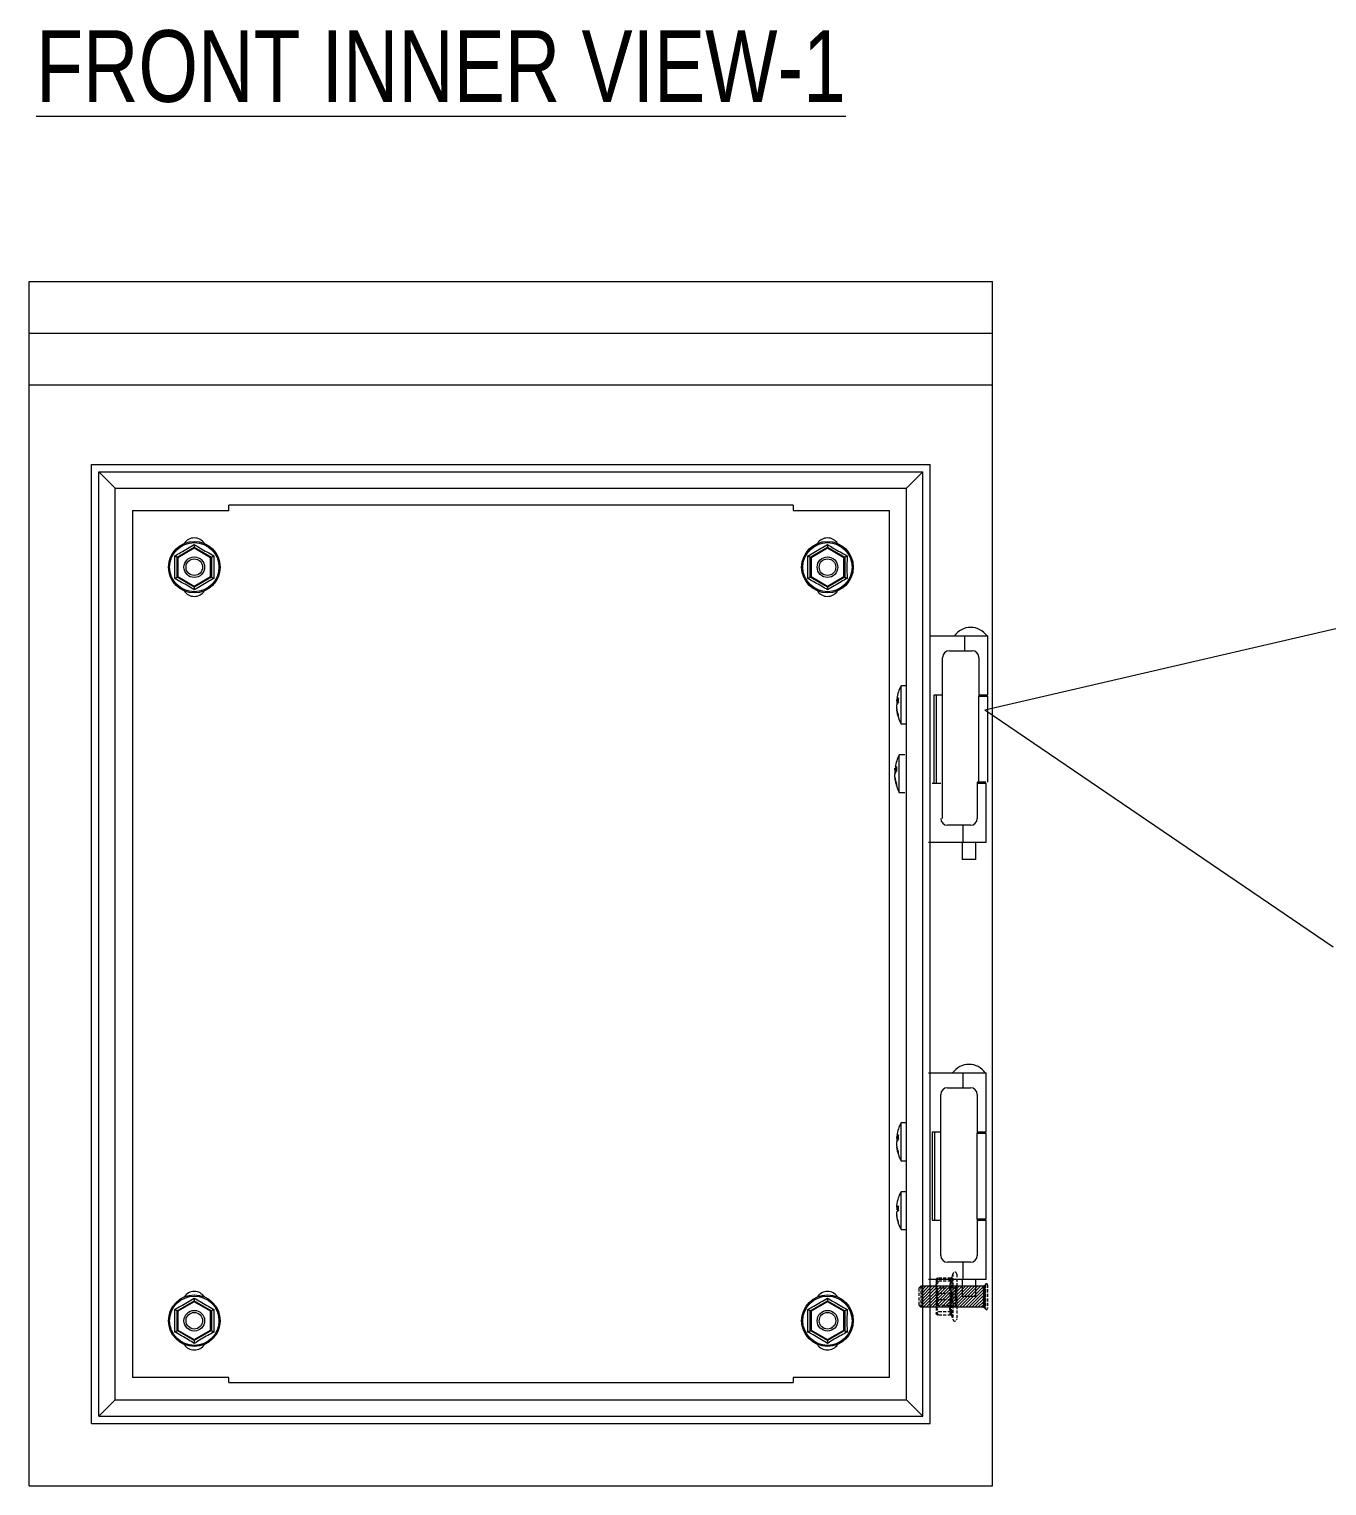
# Model space of a CAD drawing. Header units: millimetres. Extents: x 2216 to 5301, y 1125 to 3316.
# Drawn here: x 3790 to 4334, y 1529 to 2138 of the extents above; entities that cross this region are included whole.
import ezdxf

# ---------------------------------------------------------------- set-up
doc = ezdxf.new("R2010")
doc.units = ezdxf.units.MM
doc.linetypes.add('HIDDEN', pattern=[1.905, 1.27, -0.635])
for name, color, linetype in [('AMLAYER_BENDLINE_BACK', 1, 'HIDDEN'), ('BUSBAR', 3, 'Continuous'), ('FRAME070', 5, 'Continuous')]:
    doc.layers.add(name, color=color, linetype=linetype)
doc.styles.add('TAMCO', font='cordia.shx', dxfattribs={"width": 0.8, "height": 25})

msp = doc.modelspace()

# ---------------------------------------------------------------- hatches: boundary and pattern name
at = {"layer": 'AMLAYER_BENDLINE_BACK', "lineweight": 9}
h = msp.add_hatch(dxfattribs=at)
h.set_pattern_fill('ANSI31', color=1, scale=7.2, style=0)
h.set_pattern_definition([(45, (48503.8738, 10004.26865), (-0.636396103, 0.636396103), [])])
edge = h.paths.add_edge_path()
edge.add_line((4189.81, 1610.37), (4189.81, 1611.29))
edge.add_line((4189.81, 1611.29), (4189.81, 1611.68))
edge.add_line((4189.81, 1611.68), (4189.81, 1612.17))
edge.add_line((4189.81, 1612.17), (4189.81, 1612.32))
edge.add_spline(control_points=[(4189.81, 1612.32), (4163.59, 1612.32)], knot_values=[0, 0, 1, 1], degree=1, periodic=0)
edge.add_line((4163.59, 1612.32), (4163.59, 1603.68))
edge.add_spline(control_points=[(4163.59, 1603.68), (4189.81, 1603.68)], knot_values=[0, 0, 1, 1], degree=1, periodic=0)
edge.add_line((4189.81, 1603.68), (4189.81, 1603.77))
edge.add_line((4189.81, 1603.77), (4189.81, 1604.43))
edge.add_line((4189.81, 1604.43), (4189.81, 1604.87))
edge.add_line((4189.81, 1604.87), (4189.81, 1605.03))
edge.add_line((4189.81, 1605.03), (4189.81, 1605.52))
edge.add_line((4189.81, 1605.52), (4189.81, 1606.55))
edge.add_line((4189.81, 1606.55), (4189.81, 1606.77))
edge.add_line((4189.81, 1606.77), (4189.81, 1606.94))
edge.add_line((4189.81, 1606.94), (4189.81, 1606.99))
edge.add_line((4189.81, 1606.99), (4189.81, 1607.94))
edge.add_line((4189.81, 1607.94), (4189.81, 1609.06))
edge.add_line((4189.81, 1609.06), (4189.81, 1609.23))
edge.add_line((4189.81, 1609.23), (4189.81, 1610.06))
edge.add_line((4189.81, 1610.06), (4189.81, 1610.37))

# ---------------------------------------------------------------- linework, layer by layer
at = {"color": 7, "linetype": 'Continuous', "lineweight": 9}
for p, q in [((3790.49, 2032.8), (4193.69, 2032.8)), ((3790.49, 1528.8), (3790.49, 2032.8)), ((4193.69, 1528.8), (4193.69, 2032.8)), ((3790.49, 2011.17), (4193.69, 2011.17)), ((3790.49, 1989.57), (4193.69, 1989.57)), ((3816.59, 1956.3), (4167.59, 1956.3)), ((3816.59, 1554.9), (3816.59, 1956.3)), ((3819.65, 1557.96), (3819.65, 1953.24)), ((3826.49, 1946.4), (3819.65, 1953.24)), ((3819.65, 1953.24), (4164.54, 1953.24)), ((4164.54, 1953.24), (4157.69, 1946.4)), ((4164.54, 1557.96), (4164.54, 1953.24)), ((4167.59, 1554.9), (4167.59, 1956.3)), ((3826.49, 1564.8), (3826.49, 1946.4)), ((3826.49, 1946.4), (4157.69, 1946.4)), ((4157.69, 1564.8), (4157.69, 1946.4)), ((3874.01, 1937.04), (3874.01, 1939.2)), ((4110.17, 1939.2), (3874.01, 1939.2)), ((4110.17, 1939.2), (4110.17, 1937.04)), ((3833.69, 1937.04), (3833.69, 1574.16)), ((3833.69, 1937.04), (3874.01, 1937.04)), ((4110.17, 1937.04), (4150.49, 1937.04)), ((4150.49, 1574.16), (4150.49, 1937.04)), ((3852.41, 1917.44), (3859.61, 1921.59)), ((3859.61, 1921.18), (3852.77, 1917.23)), ((3859.61, 1921.18), (3859.61, 1921.59)), ((3859.61, 1921.59), (3866.81, 1917.44)), ((3866.45, 1917.23), (3859.61, 1921.18)), ((4117.37, 1917.44), (4124.57, 1921.59)), ((4124.57, 1921.18), (4117.73, 1917.23)), ((4124.57, 1921.18), (4124.57, 1921.59)), ((4124.57, 1921.59), (4131.77, 1917.44)), ((4131.41, 1917.23), (4124.57, 1921.18)), ((3852.77, 1917.23), (3852.41, 1917.44)), ((3852.41, 1909.12), (3852.41, 1917.44)), ((3852.77, 1917.23), (3852.77, 1909.33)), ((3866.81, 1917.44), (3866.45, 1917.23)), ((3866.45, 1909.33), (3866.45, 1917.23)), ((3866.81, 1917.44), (3866.81, 1909.12)), ((4117.73, 1917.23), (4117.37, 1917.44)), ((4117.37, 1909.12), (4117.37, 1917.44)), ((4117.73, 1917.23), (4117.73, 1909.33)), ((4131.77, 1917.44), (4131.41, 1917.23)), ((4131.41, 1909.33), (4131.41, 1917.23)), ((4131.77, 1917.44), (4131.77, 1909.12)), ((3852.77, 1909.33), (3852.41, 1909.12)), ((3859.61, 1904.97), (3852.41, 1909.12)), ((3852.77, 1909.33), (3859.61, 1905.38)), ((3859.61, 1905.38), (3866.45, 1909.33)), ((3866.81, 1909.12), (3859.61, 1904.97)), ((3866.81, 1909.12), (3866.45, 1909.33)), ((4117.73, 1909.33), (4117.37, 1909.12)), ((4124.57, 1904.97), (4117.37, 1909.12)), ((4117.73, 1909.33), (4124.57, 1905.38)), ((4124.57, 1905.38), (4131.41, 1909.33)), ((4131.77, 1909.12), (4124.57, 1904.97)), ((4131.77, 1909.12), (4131.41, 1909.33)), ((3859.61, 1904.97), (3859.61, 1905.38)), ((4124.57, 1904.97), (4124.57, 1905.38)), ((4167.59, 1884.48), (4182.04, 1884.48)), ((4182.04, 1884.48), (4191.71, 1884.48)), ((4182.04, 1878.29), (4182.04, 1884.48)), ((4175.58, 1878.29), (4185.08, 1878.29)), ((4172.7, 1808.16), (4172.7, 1875.41)), ((4187.96, 1875.41), (4187.96, 1859.28)), ((4155.35, 1847.76), (4155.35, 1863.6)), ((4172.7, 1859.71), (4169.05, 1859.71)), ((4169.05, 1859.71), (4169.05, 1822.85)), ((4170.04, 1859.71), (4170.04, 1822.85)), ((4191.71, 1859.71), (4187.96, 1859.71)), ((4153.53, 1857.4), (4153.53, 1857.95)), ((4153.56, 1857.4), (4153.53, 1857.17)), ((4153.53, 1857.17), (4153.53, 1855.85)), ((4153.53, 1854.2), (4153.53, 1855.51)), ((4153.53, 1853.96), (4153.53, 1853.41)), ((4187.96, 1859.28), (4191.56, 1859.28)), ((4187.96, 1823.28), (4187.96, 1859.28)), ((4191.56, 1859.28), (4191.56, 1823.28)), ((4152.81, 1828.6), (4152.81, 1829.15)), ((4154.63, 1818.96), (4154.63, 1834.8)), ((4152.84, 1828.6), (4152.81, 1828.37)), ((4152.81, 1828.37), (4152.81, 1827.05)), ((4152.81, 1825.4), (4152.81, 1826.71)), ((4152.81, 1825.16), (4152.81, 1824.61)), ((4190.84, 1823.28), (4187.24, 1823.28)), ((4187.24, 1823.28), (4187.24, 1808.16)), ((4168.33, 1822.85), (4171.98, 1822.85)), ((4187.24, 1822.85), (4190.99, 1822.85)), ((4184.36, 1805.28), (4174.86, 1805.28)), ((4181.32, 1798.08), (4181.32, 1805.28)), ((4181.32, 1798.08), (4166.87, 1798.08)), ((4190.99, 1798.08), (4181.32, 1798.08)), ((4183.79, 1790.88), (4180.91, 1790.88)), ((4186.67, 1790.88), (4183.79, 1790.88)), ((4166.87, 1701.6), (4181.32, 1701.6)), ((4181.32, 1701.6), (4190.99, 1701.6)), ((4181.32, 1695.41), (4181.32, 1701.6)), ((4174.86, 1695.41), (4184.36, 1695.41)), ((4171.98, 1625.28), (4171.98, 1692.53)), ((4187.24, 1692.53), (4187.24, 1676.4)), ((4155.35, 1664.88), (4155.35, 1680.72)), ((4171.98, 1676.83), (4168.33, 1676.83)), ((4168.33, 1676.83), (4168.33, 1639.97)), ((4169.32, 1676.83), (4169.32, 1639.97)), ((4190.99, 1676.83), (4187.24, 1676.83)), ((4153.53, 1674.52), (4153.53, 1675.07)), ((4153.56, 1674.52), (4153.53, 1674.29)), ((4153.53, 1674.29), (4153.53, 1672.97)), ((4153.53, 1671.32), (4153.53, 1672.63)), ((4153.53, 1671.08), (4153.53, 1670.53)), ((4187.24, 1676.4), (4190.84, 1676.4)), ((4187.24, 1640.4), (4187.24, 1676.4)), ((4190.84, 1676.4), (4190.84, 1640.4)), ((4153.53, 1645.37), (4153.53, 1646.18)), ((4155.35, 1636.08), (4155.35, 1651.92)), ((4153.53, 1645.4), (4153.53, 1644.64)), ((4153.53, 1642.19), (4153.53, 1643.36)), ((4153.53, 1642.19), (4153.53, 1641.82)), ((4190.84, 1640.4), (4187.24, 1640.4)), ((4187.24, 1640.4), (4187.24, 1625.28)), ((4168.33, 1639.97), (4171.98, 1639.97)), ((4187.24, 1639.97), (4190.99, 1639.97)), ((4184.36, 1622.4), (4174.86, 1622.4)), ((4181.32, 1615.2), (4181.32, 1622.4)), ((4181.32, 1615.2), (4166.87, 1615.2)), ((4190.99, 1615.2), (4181.32, 1615.2)), ((3852.41, 1602.08), (3859.61, 1606.23)), ((3859.61, 1605.82), (3852.77, 1601.87)), ((3859.61, 1605.82), (3859.61, 1606.23)), ((3859.61, 1606.23), (3866.81, 1602.08)), ((3866.45, 1601.87), (3859.61, 1605.82)), ((4117.37, 1602.08), (4124.57, 1606.23)), ((4124.57, 1605.82), (4117.73, 1601.87)), ((4124.57, 1605.82), (4124.57, 1606.23)), ((4124.57, 1606.23), (4131.77, 1602.08)), ((4131.41, 1601.87), (4124.57, 1605.82)), ((4183.79, 1608), (4180.91, 1608)), ((4186.67, 1608), (4183.79, 1608)), ((3852.41, 1593.76), (3852.41, 1602.08)), ((3852.77, 1601.87), (3852.41, 1602.08)), ((3852.77, 1601.87), (3852.77, 1593.97)), ((3866.81, 1602.08), (3866.45, 1601.87)), ((3866.45, 1593.97), (3866.45, 1601.87)), ((3866.81, 1602.08), (3866.81, 1593.76)), ((4117.73, 1601.87), (4117.37, 1602.08)), ((4117.37, 1593.76), (4117.37, 1602.08)), ((4117.73, 1601.87), (4117.73, 1593.97)), ((4131.77, 1602.08), (4131.41, 1601.87)), ((4131.41, 1593.97), (4131.41, 1601.87)), ((4131.77, 1602.08), (4131.77, 1593.76)), ((3852.77, 1593.97), (3852.41, 1593.76)), ((3859.61, 1589.61), (3852.41, 1593.76)), ((3852.77, 1593.97), (3859.61, 1590.02)), ((3859.61, 1590.02), (3866.45, 1593.97)), ((3866.81, 1593.76), (3859.61, 1589.61)), ((3866.81, 1593.76), (3866.45, 1593.97)), ((4117.73, 1593.97), (4117.37, 1593.76)), ((4124.57, 1589.61), (4117.37, 1593.76)), ((4117.73, 1593.97), (4124.57, 1590.02)), ((4124.57, 1590.02), (4131.41, 1593.97)), ((4131.77, 1593.76), (4124.57, 1589.61)), ((4131.77, 1593.76), (4131.41, 1593.97)), ((3859.61, 1589.61), (3859.61, 1590.02)), ((4124.57, 1589.61), (4124.57, 1590.02)), ((3874.01, 1574.16), (3833.69, 1574.16)), ((3874.01, 1572), (3874.01, 1574.16)), ((4110.17, 1574.16), (4110.17, 1572)), ((4150.49, 1574.16), (4110.17, 1574.16)), ((3874.01, 1572), (4110.17, 1572)), ((3819.65, 1557.96), (3826.49, 1564.8)), ((3826.49, 1564.8), (4157.69, 1564.8)), ((4157.69, 1564.8), (4164.54, 1557.96)), ((3816.59, 1554.9), (4167.59, 1554.9)), ((3819.65, 1557.96), (4164.54, 1557.96)), ((3790.49, 1528.8), (4193.69, 1528.8))]:
    msp.add_line(p, q, dxfattribs=at)
at = {"color": 1, "linetype": 'HIDDEN', "lineweight": 9}
for p, q in [((4162.74, 1611.47), (4162.74, 1604.53)), ((4163.59, 1612.32), (4163.59, 1603.68)), ((4189.81, 1612.35), (4189.81, 1612.13)), ((4190.35, 1612.32), (4189.81, 1612.32)), ((4190.35, 1612.31), (4189.81, 1612.31)), ((4190.35, 1612.25), (4189.81, 1612.25)), ((4190.35, 1612.2), (4189.81, 1612.2)), ((4189.81, 1612.13), (4189.81, 1612.17)), ((4189.81, 1612.17), (4189.81, 1611.68)), ((4190.35, 1612.14), (4189.81, 1612.14)), ((4190.35, 1612.07), (4189.81, 1612.07)), ((4190.35, 1611.91), (4189.81, 1611.91)), ((4190.35, 1611.8), (4189.81, 1611.8)), ((4190.35, 1611.68), (4189.81, 1611.68)), ((4189.81, 1611.29), (4189.81, 1611.68)), ((4190.35, 1611.55), (4189.81, 1611.55)), ((4190.35, 1611.3), (4189.81, 1611.3)), ((4189.81, 1611.29), (4189.81, 1610.37)), ((4190.35, 1611.14), (4189.81, 1611.14)), ((4190.35, 1610.97), (4189.81, 1610.97)), ((4190.35, 1610.79), (4189.81, 1610.79)), ((4190.35, 1610.46), (4189.81, 1610.46)), ((4189.81, 1610.37), (4189.81, 1610.06)), ((4190.35, 1610.26), (4189.81, 1610.26)), ((4190.35, 1610.06), (4189.81, 1610.06)), ((4189.81, 1609.23), (4189.81, 1610.06)), ((4190.35, 1609.84), (4189.81, 1609.84)), ((4190.68, 1612.41), (4190.35, 1612.41)), ((4190.68, 1612.35), (4190.35, 1612.35)), ((4190.35, 1612.35), (4190.35, 1612.13)), ((4190.68, 1612.32), (4190.35, 1612.32)), ((4190.68, 1612.26), (4190.35, 1612.26)), ((4190.68, 1612.23), (4190.35, 1612.23)), ((4190.68, 1612.23), (4190.35, 1612.23)), ((4190.68, 1612.17), (4190.35, 1612.17)), ((4190.35, 1612.17), (4190.35, 1611.29)), ((4190.35, 1612.17), (4190.35, 1612.13)), ((4190.68, 1612.13), (4190.35, 1612.13)), ((4190.68, 1612.08), (4190.35, 1612.08)), ((4190.68, 1611.95), (4190.35, 1611.95)), ((4190.68, 1611.65), (4190.35, 1611.65)), ((4190.68, 1611.57), (4190.35, 1611.57)), ((4190.68, 1611.29), (4190.35, 1611.29)), ((4190.35, 1610.97), (4190.35, 1611.29)), ((4190.68, 1611.19), (4190.35, 1611.19)), ((4190.35, 1610.37), (4190.35, 1610.97)), ((4190.68, 1610.82), (4190.35, 1610.82)), ((4190.68, 1610.48), (4190.35, 1610.48)), ((4190.68, 1610.37), (4190.35, 1610.37)), ((4190.35, 1610.37), (4190.35, 1609.06)), ((4190.68, 1610.01), (4190.35, 1610.01)), ((4190.68, 1609.57), (4190.35, 1609.57)), ((4190.68, 1612.97), (4190.68, 1603.03)), ((4191.53, 1612.97), (4191.53, 1603.03)), ((4190.35, 1609.46), (4189.81, 1609.46)), ((4189.81, 1609.23), (4189.81, 1609.06)), ((4190.35, 1609.23), (4189.81, 1609.23)), ((4189.81, 1609.06), (4189.81, 1607.94)), ((4190.35, 1609.01), (4189.81, 1609.01)), ((4190.35, 1608.77), (4189.81, 1608.77)), ((4190.35, 1608.36), (4189.81, 1608.36)), ((4190.35, 1608.12), (4189.81, 1608.12)), ((4189.81, 1606.99), (4189.81, 1607.94)), ((4189.81, 1607.94), (4189.81, 1607.89)), ((4190.35, 1607.89), (4189.81, 1607.89)), ((4190.35, 1607.64), (4189.81, 1607.64)), ((4190.35, 1607.23), (4189.81, 1607.23)), ((4190.35, 1606.99), (4189.81, 1606.99)), ((4189.81, 1606.99), (4189.81, 1606.94)), ((4189.81, 1606.94), (4189.81, 1606.77)), ((4190.35, 1606.77), (4189.81, 1606.77)), ((4189.81, 1606.77), (4189.81, 1606.55)), ((4189.81, 1606.55), (4189.81, 1605.52)), ((4190.35, 1606.54), (4189.81, 1606.54)), ((4190.35, 1606.16), (4189.81, 1606.16)), ((4190.35, 1605.94), (4189.81, 1605.94)), ((4190.35, 1605.74), (4189.81, 1605.74)), ((4190.35, 1605.54), (4189.81, 1605.54)), ((4189.81, 1605.03), (4189.81, 1605.52)), ((4190.35, 1605.21), (4189.81, 1605.21)), ((4190.35, 1605.03), (4189.81, 1605.03)), ((4189.81, 1605.03), (4189.81, 1604.87)), ((4190.35, 1604.87), (4189.81, 1604.87)), ((4189.81, 1604.87), (4189.81, 1604.43)), ((4190.35, 1604.7), (4189.81, 1604.7)), ((4190.35, 1604.45), (4189.81, 1604.45)), ((4189.81, 1604.43), (4189.81, 1603.77)), ((4190.35, 1604.32), (4189.81, 1604.32)), ((4190.35, 1604.2), (4189.81, 1604.2)), ((4190.35, 1604.09), (4189.81, 1604.09)), ((4190.35, 1603.93), (4189.81, 1603.93)), ((4190.35, 1603.86), (4189.81, 1603.86)), ((4190.35, 1603.8), (4189.81, 1603.8)), ((4189.81, 1603.77), (4189.81, 1603.59)), ((4190.35, 1603.75), (4189.81, 1603.75)), ((4190.35, 1603.7), (4189.81, 1603.7)), ((4190.35, 1603.68), (4189.81, 1603.68)), ((4190.68, 1609.45), (4190.35, 1609.45)), ((4190.35, 1608.12), (4190.35, 1609.06)), ((4190.68, 1609.06), (4190.35, 1609.06)), ((4190.35, 1609.01), (4190.35, 1609.06)), ((4190.68, 1608.93), (4190.35, 1608.93)), ((4190.68, 1608.47), (4190.35, 1608.47)), ((4190.35, 1608.06), (4190.35, 1608.12)), ((4190.35, 1608.06), (4190.35, 1607.94)), ((4190.68, 1608.06), (4190.35, 1608.06)), ((4190.68, 1607.94), (4190.35, 1607.94)), ((4190.35, 1607.94), (4190.35, 1606.55)), ((4190.68, 1607.53), (4190.35, 1607.53)), ((4190.68, 1607.07), (4190.35, 1607.07)), ((4190.68, 1606.94), (4190.35, 1606.94)), ((4190.35, 1605.94), (4190.35, 1606.55)), ((4190.68, 1606.55), (4190.35, 1606.55)), ((4190.68, 1606.43), (4190.35, 1606.43)), ((4190.68, 1605.99), (4190.35, 1605.99)), ((4190.35, 1605.74), (4190.35, 1605.94)), ((4190.35, 1605.52), (4190.35, 1605.74)), ((4190.68, 1605.63), (4190.35, 1605.63)), ((4190.35, 1605.52), (4190.35, 1604.43)), ((4190.68, 1605.52), (4190.35, 1605.52)), ((4190.68, 1605.18), (4190.35, 1605.18)), ((4190.68, 1604.81), (4190.35, 1604.81)), ((4190.68, 1604.71), (4190.35, 1604.71)), ((4190.35, 1604.32), (4190.35, 1604.43)), ((4190.68, 1604.43), (4190.35, 1604.43)), ((4190.68, 1604.35), (4190.35, 1604.35)), ((4190.35, 1604.2), (4190.35, 1604.32)), ((4190.35, 1603.77), (4190.35, 1604.2)), ((4190.68, 1604.06), (4190.35, 1604.06)), ((4190.68, 1603.83), (4190.35, 1603.83)), ((4190.35, 1603.77), (4190.35, 1603.27)), ((4190.68, 1603.77), (4190.35, 1603.77)), ((4190.68, 1603.59), (4190.35, 1603.59)), ((4190.68, 1603.41), (4190.35, 1603.41)), ((4190.68, 1603.37), (4190.35, 1603.37)), ((4190.68, 1603.27), (4190.35, 1603.27)), ((4190.68, 1603.24), (4190.4, 1603.24)), ((4190.68, 1603.17), (4190.51, 1603.17)), ((4190.68, 1603.15), (4190.55, 1603.15))]:
    msp.add_line(p, q, dxfattribs=at)
at = {"color": 7, "linetype": 'Continuous', "lineweight": 9, "flags": 128}
for points in [[(4153.53, 1855.85), (4153.58, 1855.7), (4153.59, 1855.68)], [(4152.81, 1827.05), (4152.86, 1826.9), (4152.87, 1826.88)], [(4153.53, 1672.97), (4153.58, 1672.82), (4153.59, 1672.8)]]:
    msp.add_lwpolyline(points, dxfattribs=at)
at = {"color": 7, "linetype": 'Continuous', "lineweight": 9}
for centre, radius in [((3859.61, 1913.28), 10.8), ((3859.61, 1913.28), 10.31), ((4124.57, 1913.28), 10.8), ((4124.57, 1913.28), 10.31), ((3859.61, 1913.28), 4.32), ((3859.61, 1913.28), 3.47), ((4124.57, 1913.28), 4.32), ((4124.57, 1913.28), 3.47), ((3859.61, 1597.92), 10.8), ((3859.61, 1597.92), 10.31), ((4124.57, 1597.92), 10.8), ((4124.57, 1597.92), 10.31), ((3859.61, 1597.92), 4.32), ((3859.61, 1597.92), 3.47), ((4124.57, 1597.92), 4.32), ((4124.57, 1597.92), 3.47)]:
    msp.add_circle(centre, radius, dxfattribs=at)
for centre, radius, start, end in [((3859.61, 1920.48), 5.04, 32.87835, 147.12165), ((4124.57, 1920.48), 5.04, 32.87835, 147.12165), ((3859.61, 1906.08), 5.04, 212.87835, 327.12165), ((4124.57, 1906.08), 5.04, 212.87835, 327.12165), ((4184.51, 1879.78), 8.3, 34.48292, 145.51708), ((4175.58, 1875.41), 2.88, 90, 180), ((4185.08, 1875.41), 2.88, 0, 90), ((4170.22, 1855.68), 16.85, 151.96016, 170.85574), ((4156.88, 1856.26), 3.54, 138.60607, 161.30165), ((4156.88, 1854.37), 3.54, 138.60636, 161.30136), ((4167.94, 1856.1), 14.54, 187.51083, 199.37013), ((4167.94, 1855.32), 14.54, 187.51083, 199.37004), ((4170.1, 1857.66), 15.9, 176.59344, 183.40656), ((4170.22, 1855.68), 16.85, 189.14426, 208.03984), ((4156.92, 1850.88), 2.73, 171.76528, 188.23472), ((4156.16, 1827.46), 3.54, 138.6056, 161.30212), ((4169.5, 1826.88), 16.85, 151.96016, 170.85574), ((4169.38, 1828.86), 15.9, 176.59344, 183.40656), ((4156.16, 1825.57), 3.54, 138.6056, 161.30212), ((4167.22, 1827.3), 14.54, 187.51096, 199.37001), ((4167.22, 1826.52), 14.54, 187.51089, 199.37007), ((4169.5, 1826.88), 16.85, 189.14426, 208.03984), ((4156.2, 1822.08), 2.73, 171.76502, 188.23498), ((4174.86, 1808.16), 2.88, 180, 270), ((4184.36, 1808.16), 2.88, 270, 0), ((4183.79, 1696.9), 8.3, 34.48292, 145.51708), ((4174.86, 1692.53), 2.88, 90, 180), ((4184.36, 1692.53), 2.88, 0, 90), ((4170.22, 1672.8), 16.85, 151.96016, 170.85574), ((4156.88, 1673.38), 3.54, 138.6057, 161.30191), ((4156.88, 1671.49), 3.54, 138.60584, 161.30188), ((4167.94, 1673.22), 14.54, 187.51088, 199.37006), ((4167.94, 1672.44), 14.54, 187.51088, 199.37006), ((4170.1, 1674.78), 15.9, 176.59343, 183.40657), ((4170.22, 1672.8), 16.85, 189.14426, 208.03984), ((4156.92, 1668), 2.73, 171.76514, 188.23486), ((4169.72, 1644.18), 16.32, 161.74216, 172.95439), ((4170.22, 1644), 16.85, 151.96016, 161.74385), ((4155.1, 1644.13), 2.01, 116.00352, 141.86795), ((4155.1, 1645.88), 2.01, 218.13205, 243.99648), ((4155.1, 1642.12), 2.01, 116.00352, 141.86795), ((4169.72, 1644.19), 16.32, 187.04564, 198.25781), ((4169.72, 1643.82), 16.32, 187.04566, 198.25778), ((4172.22, 1644.93), 18.02, 176.80011, 183.19989), ((4154.8, 1638.89), 0.606, 162.47347, 197.52653), ((4170.22, 1644), 16.85, 198.25615, 208.03984), ((4174.86, 1625.28), 2.88, 180, 270), ((4184.36, 1625.28), 2.88, 270, 0), ((3859.61, 1605.12), 5.04, 32.87835, 147.12165), ((4124.57, 1605.12), 5.04, 32.87835, 147.12165), ((3859.61, 1590.72), 5.04, 212.87835, 327.12165), ((4124.57, 1590.72), 5.04, 212.87835, 327.12165)]:
    msp.add_arc(centre, radius, start, end, dxfattribs=at)
at = {"color": 1, "linetype": 'HIDDEN', "lineweight": 9}
for centre, start, end in [((4191.1, 1612.97), 0, 180), ((4191.1, 1603.03), 180, 0)]:
    msp.add_arc(centre, 0.428, start, end, dxfattribs=at)
at = {"color": 7, "linetype": 'Continuous', "lineweight": 9}
for points, knots in [([(3851.4, 1918.02), (3852.23, 1918.48), (3854.01, 1919.46), (3856.79, 1921.05), (3858.66, 1922.19), (3859.61, 1922.76)], [0, 0, 0, 0, 0.302131, 0.647328, 1, 1, 1, 1]), ([(3859.61, 1922.76), (3859.61, 1922.76), (3859.61, 1922.59), (3859.61, 1922.27), (3859.61, 1921.9), (3859.61, 1921.65), (3859.61, 1921.61), (3859.61, 1921.59)], [0, 0, 0, 0, 0.004705, 0.271149, 0.530769, 0.764908, 1, 1, 1, 1]), ([(3859.61, 1922.76), (3860.42, 1922.27), (3862.16, 1921.22), (3864.93, 1919.61), (3866.85, 1918.56), (3867.83, 1918.02)], [0, 0, 0, 0, 0.302131, 0.647328, 1, 1, 1, 1]), ([(4116.36, 1918.02), (4117.19, 1918.48), (4118.97, 1919.46), (4121.75, 1921.05), (4123.62, 1922.19), (4124.57, 1922.76)], [0, 0, 0, 0, 0.302131, 0.647329, 1, 1, 1, 1]), ([(4124.57, 1922.76), (4124.57, 1922.76), (4124.57, 1922.59), (4124.57, 1922.27), (4124.57, 1921.9), (4124.57, 1921.65), (4124.57, 1921.61), (4124.57, 1921.59)], [0, 0, 0, 0, 0.004705, 0.271149, 0.530769, 0.764908, 1, 1, 1, 1]), ([(4124.57, 1922.76), (4125.38, 1922.27), (4127.12, 1921.22), (4129.89, 1919.61), (4131.81, 1918.56), (4132.79, 1918.02)], [0, 0, 0, 0, 0.302131, 0.647328, 1, 1, 1, 1]), ([(3851.4, 1918.02), (3851.4, 1918.02), (3851.55, 1917.94), (3851.83, 1917.78), (3852.15, 1917.59), (3852.37, 1917.46), (3852.4, 1917.45), (3852.41, 1917.44)], [0, 0, 0, 0, 0.004709, 0.27115, 0.530773, 0.764909, 1, 1, 1, 1]), ([(3851.4, 1908.54), (3851.42, 1909.49), (3851.46, 1911.52), (3851.47, 1914.72), (3851.42, 1916.91), (3851.4, 1918.02)], [0, 0, 0, 0, 0.302131, 0.647329, 1, 1, 1, 1]), ([(3866.81, 1917.44), (3866.83, 1917.45), (3866.86, 1917.46), (3867.08, 1917.59), (3867.4, 1917.78), (3867.68, 1917.94), (3867.82, 1918.02), (3867.83, 1918.02)], [0, 0, 0, 0, 0.235091, 0.469227, 0.72885, 0.995291, 1, 1, 1, 1]), ([(3867.83, 1918.02), (3867.81, 1917.07), (3867.76, 1915.04), (3867.75, 1911.84), (3867.8, 1909.65), (3867.83, 1908.54)], [0, 0, 0, 0, 0.302131, 0.647327, 1, 1, 1, 1]), ([(4116.36, 1918.02), (4116.36, 1918.02), (4116.51, 1917.94), (4116.79, 1917.78), (4117.11, 1917.59), (4117.33, 1917.46), (4117.36, 1917.45), (4117.37, 1917.44)], [0, 0, 0, 0, 0.004705, 0.27115, 0.530774, 0.764909, 1, 1, 1, 1]), ([(4116.36, 1908.54), (4116.38, 1909.49), (4116.42, 1911.52), (4116.43, 1914.72), (4116.38, 1916.91), (4116.36, 1918.02)], [0, 0, 0, 0, 0.302131, 0.647329, 1, 1, 1, 1]), ([(4131.77, 1917.44), (4131.79, 1917.45), (4131.82, 1917.46), (4132.04, 1917.59), (4132.36, 1917.78), (4132.64, 1917.94), (4132.78, 1918.02), (4132.79, 1918.02)], [0, 0, 0, 0, 0.235091, 0.469226, 0.72885, 0.995295, 1, 1, 1, 1]), ([(4132.79, 1918.02), (4132.77, 1917.07), (4132.72, 1915.04), (4132.71, 1911.84), (4132.76, 1909.65), (4132.79, 1908.54)], [0, 0, 0, 0, 0.302131, 0.647327, 1, 1, 1, 1]), ([(3851.4, 1908.54), (3851.4, 1908.54), (3851.55, 1908.63), (3851.83, 1908.79), (3852.15, 1908.97), (3852.37, 1909.1), (3852.4, 1909.11), (3852.41, 1909.12)], [0, 0, 0, 0, 0.004714, 0.271154, 0.530773, 0.764909, 1, 1, 1, 1]), ([(3859.61, 1903.8), (3858.8, 1904.29), (3857.06, 1905.34), (3854.29, 1906.95), (3852.37, 1908), (3851.4, 1908.54)], [0, 0, 0, 0, 0.302131, 0.647328, 1, 1, 1, 1]), ([(3867.83, 1908.54), (3866.99, 1908.08), (3865.21, 1907.1), (3862.44, 1905.51), (3860.56, 1904.37), (3859.61, 1903.8)], [0, 0, 0, 0, 0.302131, 0.647329, 1, 1, 1, 1]), ([(3866.81, 1909.12), (3866.83, 1909.11), (3866.86, 1909.1), (3867.08, 1908.97), (3867.4, 1908.79), (3867.68, 1908.63), (3867.82, 1908.54), (3867.83, 1908.54)], [0, 0, 0, 0, 0.235091, 0.469227, 0.728846, 0.995286, 1, 1, 1, 1]), ([(4116.36, 1908.54), (4116.36, 1908.54), (4116.51, 1908.63), (4116.79, 1908.79), (4117.11, 1908.97), (4117.33, 1909.1), (4117.36, 1909.11), (4117.37, 1909.12)], [0, 0, 0, 0, 0.00471, 0.271155, 0.530774, 0.764909, 1, 1, 1, 1]), ([(4124.57, 1903.8), (4123.76, 1904.29), (4122.02, 1905.34), (4119.25, 1906.95), (4117.33, 1908), (4116.36, 1908.54)], [0, 0, 0, 0, 0.302131, 0.647328, 1, 1, 1, 1]), ([(4132.79, 1908.54), (4131.95, 1908.08), (4130.17, 1907.1), (4127.4, 1905.51), (4125.52, 1904.37), (4124.57, 1903.8)], [0, 0, 0, 0, 0.30213, 0.647329, 1, 1, 1, 1]), ([(4131.77, 1909.12), (4131.79, 1909.11), (4131.82, 1909.1), (4132.04, 1908.97), (4132.36, 1908.79), (4132.64, 1908.63), (4132.78, 1908.54), (4132.79, 1908.54)], [0, 0, 0, 0, 0.235091, 0.469226, 0.728845, 0.99529, 1, 1, 1, 1]), ([(3859.61, 1904.97), (3859.61, 1904.95), (3859.61, 1904.91), (3859.61, 1904.66), (3859.61, 1904.29), (3859.61, 1903.97), (3859.61, 1903.8), (3859.61, 1903.8)], [0, 0, 0, 0, 0.235092, 0.469231, 0.728851, 0.995295, 1, 1, 1, 1]), ([(4124.57, 1904.97), (4124.57, 1904.95), (4124.57, 1904.91), (4124.57, 1904.66), (4124.57, 1904.29), (4124.57, 1903.97), (4124.57, 1903.8), (4124.57, 1903.8)], [0, 0, 0, 0, 0.235092, 0.469231, 0.728851, 0.995295, 1, 1, 1, 1]), ([(4153.53, 1857.17), (4153.76, 1857.15), (4154.05, 1857.13), (4154.33, 1857.11), (4154.37, 1857.1)], [0, 0, 0, 0, 0.840043, 1, 1, 1, 1]), ([(4152.81, 1828.37), (4153.04, 1828.35), (4153.33, 1828.33), (4153.61, 1828.31), (4153.65, 1828.3)], [0, 0, 0, 0, 0.840042, 1, 1, 1, 1]), ([(4153.53, 1674.29), (4153.76, 1674.27), (4154.05, 1674.25), (4154.33, 1674.23), (4154.37, 1674.22)], [0, 0, 0, 0, 0.840042, 1, 1, 1, 1]), ([(3851.4, 1602.66), (3852.23, 1603.12), (3854.01, 1604.1), (3856.79, 1605.69), (3858.66, 1606.83), (3859.61, 1607.4)], [0, 0, 0, 0, 0.302131, 0.647328, 1, 1, 1, 1]), ([(3859.61, 1607.4), (3859.61, 1607.4), (3859.61, 1607.23), (3859.61, 1606.91), (3859.61, 1606.54), (3859.61, 1606.29), (3859.61, 1606.25), (3859.61, 1606.23)], [0, 0, 0, 0, 0.004705, 0.271149, 0.530772, 0.764909, 1, 1, 1, 1]), ([(3859.61, 1607.4), (3860.42, 1606.91), (3862.16, 1605.86), (3864.93, 1604.25), (3866.85, 1603.2), (3867.83, 1602.66)], [0, 0, 0, 0, 0.302131, 0.647328, 1, 1, 1, 1]), ([(4116.36, 1602.66), (4117.19, 1603.12), (4118.97, 1604.1), (4121.75, 1605.69), (4123.62, 1606.83), (4124.57, 1607.4)], [0, 0, 0, 0, 0.302132, 0.647329, 1, 1, 1, 1]), ([(4124.57, 1607.4), (4124.57, 1607.4), (4124.57, 1607.23), (4124.57, 1606.91), (4124.57, 1606.54), (4124.57, 1606.29), (4124.57, 1606.25), (4124.57, 1606.23)], [0, 0, 0, 0, 0.004705, 0.271149, 0.530772, 0.764909, 1, 1, 1, 1]), ([(4124.57, 1607.4), (4125.38, 1606.91), (4127.12, 1605.86), (4129.89, 1604.25), (4131.81, 1603.2), (4132.79, 1602.66)], [0, 0, 0, 0, 0.302131, 0.647328, 1, 1, 1, 1]), ([(3851.4, 1602.66), (3851.4, 1602.66), (3851.55, 1602.58), (3851.83, 1602.42), (3852.15, 1602.23), (3852.37, 1602.1), (3852.4, 1602.09), (3852.41, 1602.08)], [0, 0, 0, 0, 0.004709, 0.27115, 0.530773, 0.764909, 1, 1, 1, 1]), ([(3851.4, 1593.18), (3851.42, 1594.13), (3851.46, 1596.16), (3851.47, 1599.36), (3851.42, 1601.55), (3851.4, 1602.66)], [0, 0, 0, 0, 0.302131, 0.647329, 1, 1, 1, 1]), ([(3866.81, 1602.08), (3866.83, 1602.09), (3866.86, 1602.1), (3867.08, 1602.23), (3867.4, 1602.42), (3867.68, 1602.58), (3867.82, 1602.66), (3867.83, 1602.66)], [0, 0, 0, 0, 0.235091, 0.469227, 0.72885, 0.995291, 1, 1, 1, 1]), ([(3867.83, 1602.66), (3867.81, 1601.71), (3867.76, 1599.68), (3867.75, 1596.48), (3867.8, 1594.29), (3867.83, 1593.18)], [0, 0, 0, 0, 0.302131, 0.647329, 1, 1, 1, 1]), ([(4116.36, 1602.66), (4116.36, 1602.66), (4116.51, 1602.58), (4116.79, 1602.42), (4117.11, 1602.23), (4117.33, 1602.1), (4117.36, 1602.09), (4117.37, 1602.08)], [0, 0, 0, 0, 0.004705, 0.27115, 0.530774, 0.764909, 1, 1, 1, 1]), ([(4116.36, 1593.18), (4116.38, 1594.13), (4116.42, 1596.16), (4116.43, 1599.36), (4116.38, 1601.55), (4116.36, 1602.66)], [0, 0, 0, 0, 0.302131, 0.647329, 1, 1, 1, 1]), ([(4131.77, 1602.08), (4131.79, 1602.09), (4131.82, 1602.1), (4132.04, 1602.23), (4132.36, 1602.42), (4132.64, 1602.58), (4132.78, 1602.66), (4132.79, 1602.66)], [0, 0, 0, 0, 0.235091, 0.469226, 0.72885, 0.995295, 1, 1, 1, 1]), ([(4132.79, 1602.66), (4132.77, 1601.71), (4132.72, 1599.68), (4132.71, 1596.48), (4132.76, 1594.29), (4132.79, 1593.18)], [0, 0, 0, 0, 0.302131, 0.647329, 1, 1, 1, 1]), ([(3851.4, 1593.18), (3851.4, 1593.18), (3851.55, 1593.27), (3851.83, 1593.43), (3852.15, 1593.61), (3852.37, 1593.74), (3852.4, 1593.75), (3852.41, 1593.76)], [0, 0, 0, 0, 0.004709, 0.27115, 0.530771, 0.764909, 1, 1, 1, 1]), ([(3859.61, 1588.44), (3858.8, 1588.93), (3857.06, 1589.98), (3854.29, 1591.59), (3852.37, 1592.65), (3851.4, 1593.18)], [0, 0, 0, 0, 0.302131, 0.647329, 1, 1, 1, 1]), ([(3867.83, 1593.18), (3866.99, 1592.72), (3865.21, 1591.74), (3862.44, 1590.15), (3860.56, 1589.01), (3859.61, 1588.44)], [0, 0, 0, 0, 0.302131, 0.647329, 1, 1, 1, 1]), ([(3866.81, 1593.76), (3866.83, 1593.75), (3866.86, 1593.74), (3867.08, 1593.61), (3867.4, 1593.43), (3867.68, 1593.27), (3867.82, 1593.18), (3867.83, 1593.18)], [0, 0, 0, 0, 0.235091, 0.469229, 0.72885, 0.995291, 1, 1, 1, 1]), ([(4116.36, 1593.18), (4116.36, 1593.18), (4116.51, 1593.27), (4116.79, 1593.43), (4117.11, 1593.61), (4117.33, 1593.74), (4117.36, 1593.75), (4117.37, 1593.76)], [0, 0, 0, 0, 0.004705, 0.27115, 0.530772, 0.764908, 1, 1, 1, 1]), ([(4124.57, 1588.44), (4123.76, 1588.93), (4122.02, 1589.98), (4119.25, 1591.59), (4117.33, 1592.65), (4116.36, 1593.18)], [0, 0, 0, 0, 0.302131, 0.647328, 1, 1, 1, 1]), ([(4132.79, 1593.18), (4131.95, 1592.72), (4130.17, 1591.74), (4127.4, 1590.15), (4125.52, 1589.01), (4124.57, 1588.44)], [0, 0, 0, 0, 0.30213, 0.647329, 1, 1, 1, 1]), ([(4131.77, 1593.76), (4131.79, 1593.75), (4131.82, 1593.74), (4132.04, 1593.61), (4132.36, 1593.43), (4132.64, 1593.27), (4132.78, 1593.18), (4132.79, 1593.18)], [0, 0, 0, 0, 0.235092, 0.469228, 0.72885, 0.995295, 1, 1, 1, 1]), ([(3859.61, 1589.61), (3859.61, 1589.59), (3859.61, 1589.55), (3859.61, 1589.3), (3859.61, 1588.93), (3859.61, 1588.61), (3859.61, 1588.44), (3859.61, 1588.44)], [0, 0, 0, 0, 0.235091, 0.469225, 0.728847, 0.99529, 1, 1, 1, 1]), ([(4124.57, 1589.61), (4124.57, 1589.59), (4124.57, 1589.55), (4124.57, 1589.3), (4124.57, 1588.93), (4124.57, 1588.61), (4124.57, 1588.44), (4124.57, 1588.44)], [0, 0, 0, 0, 0.235091, 0.469225, 0.728847, 0.99529, 1, 1, 1, 1])]:
    msp.add_open_spline(points, degree=3, knots=knots, dxfattribs=at)
for points in [[(4191.71, 1859.71), (4191.71, 1884.48)], [(4157.69, 1863.6), (4155.35, 1863.6)], [(4153.53, 1857.4), (4154.22, 1857.38)], [(4155.35, 1847.76), (4157.69, 1847.76)], [(4156.97, 1834.8), (4154.63, 1834.8)], [(4152.81, 1828.6), (4153.5, 1828.58)], [(4154.63, 1818.96), (4156.97, 1818.96)], [(4190.99, 1798.08), (4190.99, 1822.85)], [(4180.91, 1798.08), (4180.91, 1790.88)], [(4186.67, 1790.88), (4186.67, 1798.08)], [(4190.99, 1676.83), (4190.99, 1701.6)], [(4157.69, 1680.72), (4155.35, 1680.72)], [(4153.53, 1674.52), (4154.22, 1674.5)], [(4155.35, 1664.88), (4157.69, 1664.88)], [(4157.69, 1651.92), (4155.35, 1651.92)], [(4153.53, 1645.37), (4154.22, 1645.36)], [(4154.22, 1644.65), (4153.53, 1644.64)], [(4155.35, 1636.08), (4157.69, 1636.08)], [(4190.99, 1615.2), (4190.99, 1639.97)], [(4180.91, 1615.2), (4180.91, 1608)], [(4186.67, 1608), (4186.67, 1615.2)]]:
    msp.add_open_spline(points, degree=1, dxfattribs=at)
at = {"color": 1, "linetype": 'HIDDEN', "lineweight": 9}
for points, degree in [([(4163.59, 1612.32), (4162.74, 1611.47)], 1), ([(4190.35, 1612.32), (4189.81, 1612.32)], 1), ([(4190.68, 1612.35), (4190.35, 1612.35)], 1), ([(4191.54, 1612.96), (4191.53, 1612.96)], 1), ([(4162.74, 1604.53), (4163.59, 1603.68)], 1), ([(4189.81, 1603.68), (4190.35, 1603.68)], 1), ([(4190.68, 1603.4), (4190.51, 1603.5), (4190.34, 1603.42), (4190.17, 1603.37)], 3), ([(4190.2, 1603.36), (4190.36, 1603.41), (4190.52, 1603.48), (4190.68, 1603.39)], 3), ([(4190.21, 1603.36), (4190.36, 1603.35), (4190.52, 1603.25), (4190.68, 1603.16)], 3), ([(4190.55, 1603.15), (4190.68, 1603.15)], 1), ([(4191.53, 1603.04), (4191.54, 1603.04)], 1)]:
    msp.add_open_spline(points, degree=degree, dxfattribs=at)
at = {"color": 1, "lineweight": 9}
for points in [[(4189.81, 1612.32), (4163.59, 1612.32)], [(4163.59, 1603.68), (4189.81, 1603.68)]]:
    msp.add_open_spline(points, degree=1, dxfattribs=at)
at = {"color": 1, "linetype": 'HIDDEN', "lineweight": 9}
for points, knots in [([(4190.68, 1612.87), (4190.57, 1612.81), (4190.28, 1612.63), (4189.99, 1612.46), (4189.81, 1612.35)], [0, 0, 0, 0, 0.374628, 1, 1, 1, 1]), ([(4189.81, 1612.32), (4189.97, 1612.42), (4190.26, 1612.59), (4190.55, 1612.77), (4190.68, 1612.84)], [0, 0, 0, 0, 0.559493, 1, 1, 1, 1]), ([(4190.68, 1612.76), (4190.57, 1612.7), (4190.28, 1612.53), (4189.99, 1612.36), (4189.81, 1612.26)], [0, 0, 0, 0, 0.374625, 1, 1, 1, 1]), ([(4189.81, 1612.23), (4189.99, 1612.34), (4190.28, 1612.51), (4190.57, 1612.69), (4190.68, 1612.76)], [0, 0, 0, 0, 0.625374, 1, 1, 1, 1]), ([(4189.81, 1612.13), (4189.97, 1612.22), (4190.26, 1612.38), (4190.55, 1612.54), (4190.68, 1612.61)], [0, 0, 0, 0, 0.559495, 1, 1, 1, 1]), ([(4190.68, 1612.6), (4190.55, 1612.53), (4190.26, 1612.35), (4189.97, 1612.18), (4189.81, 1612.08)], [0, 0, 0, 0, 0.440506, 1, 1, 1, 1]), ([(4190.68, 1612.16), (4190.57, 1612.1), (4190.28, 1612.46), (4189.99, 1612.32), (4189.81, 1612.23)], [0, 0, 0, 0, 0.374628, 1, 1, 1, 1]), ([(4190.68, 1612.15), (4190.55, 1612.08), (4190.26, 1612.42), (4189.97, 1612.26), (4189.81, 1612.17)], [0, 0, 0, 0, 0.440505, 1, 1, 1, 1]), ([(4189.81, 1611.95), (4189.99, 1612.03), (4190.28, 1612.16), (4190.57, 1612.29), (4190.68, 1612.34)], [0, 0, 0, 0, 0.625372, 1, 1, 1, 1]), ([(4190.68, 1612.01), (4190.57, 1611.97), (4190.28, 1611.85), (4189.99, 1611.73), (4189.81, 1611.65)], [0, 0, 0, 0, 0.374627, 1, 1, 1, 1]), ([(4189.81, 1611.57), (4189.99, 1611.66), (4190.28, 1611.8), (4190.57, 1611.94), (4190.68, 1612)], [0, 0, 0, 0, 0.625375, 1, 1, 1, 1]), ([(4189.81, 1611.29), (4189.99, 1611.35), (4190.28, 1611.46), (4190.57, 1611.56), (4190.68, 1611.6)], [0, 0, 0, 0, 0.625374, 1, 1, 1, 1]), ([(4190.68, 1611.58), (4190.57, 1611.53), (4190.28, 1611.4), (4189.99, 1611.27), (4189.81, 1611.19)], [0, 0, 0, 0, 0.374628, 1, 1, 1, 1]), ([(4189.81, 1610.82), (4189.99, 1610.89), (4190.28, 1611.01), (4190.57, 1611.13), (4190.68, 1611.18)], [0, 0, 0, 0, 0.625372, 1, 1, 1, 1]), ([(4190.68, 1610.69), (4190.57, 1610.65), (4190.28, 1610.54), (4189.99, 1610.44), (4189.81, 1610.37)], [0, 0, 0, 0, 0.374626, 1, 1, 1, 1]), ([(4190.68, 1610.69), (4190.4, 1610.62), (4190.11, 1610.55), (4189.83, 1610.48), (4189.81, 1610.48)], [0, 0, 0, 0, 0.950163, 1, 1, 1, 1]), ([(4189.81, 1610.01), (4189.99, 1610.04), (4190.28, 1610.1), (4190.57, 1610.15), (4190.68, 1610.17)], [0, 0, 0, 0, 0.625372, 1, 1, 1, 1]), ([(4190.68, 1609.68), (4190.55, 1609.67), (4190.26, 1609.63), (4189.97, 1609.59), (4189.81, 1609.57)], [0, 0, 0, 0, 0.440506, 1, 1, 1, 1]), ([(4189.81, 1609.45), (4189.83, 1609.45), (4190.11, 1609.52), (4190.4, 1609.59), (4190.68, 1609.66)], [0, 0, 0, 0, 0.049836, 1, 1, 1, 1]), ([(4189.97, 1612.44), (4190.1, 1612.42), (4190.33, 1612.22), (4190.57, 1612.35), (4190.68, 1612.42)], [0.1790506, 0.1790506, 0.1790506, 0.1790506, 0.6253726, 1, 1, 1, 1]), ([(4189.81, 1609.06), (4189.99, 1609.07), (4190.28, 1609.09), (4190.57, 1609.11), (4190.68, 1609.12)], [0, 0, 0, 0, 0.625373, 1, 1, 1, 1]), ([(4190.68, 1609.1), (4190.57, 1609.08), (4190.28, 1609.02), (4189.99, 1608.97), (4189.81, 1608.93)], [0, 0, 0, 0, 0.374622, 1, 1, 1, 1]), ([(4189.81, 1608.47), (4189.97, 1608.49), (4190.26, 1608.53), (4190.55, 1608.57), (4190.68, 1608.58)], [0, 0, 0, 0, 0.559496, 1, 1, 1, 1]), ([(4190.68, 1608), (4190.57, 1608.01), (4190.28, 1608.03), (4189.99, 1608.05), (4189.81, 1608.06)], [0, 0, 0, 0, 0.374629, 1, 1, 1, 1]), ([(4190.68, 1608), (4190.57, 1607.99), (4190.28, 1607.97), (4189.99, 1607.95), (4189.81, 1607.94)], [0, 0, 0, 0, 0.374629, 1, 1, 1, 1]), ([(4189.81, 1607.53), (4189.83, 1607.53), (4190.11, 1607.49), (4190.4, 1607.45), (4190.68, 1607.42)], [0, 0, 0, 0, 0.049836, 1, 1, 1, 1]), ([(4190.68, 1606.9), (4190.57, 1606.93), (4190.28, 1606.98), (4189.99, 1607.03), (4189.81, 1607.07)], [0, 0, 0, 0, 0.374627, 1, 1, 1, 1]), ([(4189.81, 1606.94), (4189.99, 1606.93), (4190.28, 1606.91), (4190.57, 1606.89), (4190.68, 1606.88)], [0, 0, 0, 0, 0.625373, 1, 1, 1, 1]), ([(4189.81, 1606.55), (4189.97, 1606.51), (4190.26, 1606.44), (4190.55, 1606.37), (4190.68, 1606.34)], [0, 0, 0, 0, 0.559496, 1, 1, 1, 1]), ([(4190.68, 1606.32), (4190.4, 1606.35), (4190.11, 1606.39), (4189.83, 1606.43), (4189.81, 1606.43)], [0, 0, 0, 0, 0.950164, 1, 1, 1, 1]), ([(4189.81, 1605.99), (4189.99, 1605.96), (4190.28, 1605.91), (4190.57, 1605.85), (4190.68, 1605.83)], [0, 0, 0, 0, 0.625375, 1, 1, 1, 1]), ([(4190.68, 1605.31), (4190.57, 1605.35), (4190.28, 1605.46), (4189.99, 1605.56), (4189.81, 1605.63)], [0, 0, 0, 0, 0.374626, 1, 1, 1, 1]), ([(4190.68, 1605.31), (4190.55, 1605.34), (4190.26, 1605.41), (4189.97, 1605.48), (4189.81, 1605.52)], [0, 0, 0, 0, 0.440506, 1, 1, 1, 1]), ([(4189.81, 1605.18), (4189.99, 1605.11), (4190.28, 1604.99), (4190.57, 1604.87), (4190.68, 1604.82)], [0, 0, 0, 0, 0.625376, 1, 1, 1, 1]), ([(4190.68, 1604.42), (4190.57, 1604.47), (4190.28, 1604.6), (4189.99, 1604.73), (4189.81, 1604.81)], [0, 0, 0, 0, 0.374626, 1, 1, 1, 1]), ([(4189.81, 1604.71), (4189.99, 1604.65), (4190.28, 1604.55), (4190.57, 1604.44), (4190.68, 1604.4)], [0, 0, 0, 0, 0.625374, 1, 1, 1, 1]), ([(4189.81, 1604.43), (4189.99, 1604.34), (4190.28, 1604.2), (4190.57, 1604.06), (4190.68, 1604)], [0, 0, 0, 0, 0.625373, 1, 1, 1, 1]), ([(4190.68, 1603.99), (4190.57, 1604.03), (4190.28, 1604.15), (4189.99, 1604.27), (4189.81, 1604.35)], [0, 0, 0, 0, 0.37463, 1, 1, 1, 1]), ([(4189.81, 1604.06), (4189.99, 1603.97), (4190.28, 1603.84), (4190.57, 1603.71), (4190.68, 1603.66)], [0, 0, 0, 0, 0.625374, 1, 1, 1, 1]), ([(4190.68, 1603.34), (4190.4, 1603.5), (4190.11, 1603.66), (4189.83, 1603.82), (4189.81, 1603.83)], [0, 0, 0, 0, 0.950164, 1, 1, 1, 1]), ([(4190.68, 1603.34), (4190.57, 1603.39), (4190.28, 1603.54), (4189.99, 1603.68), (4189.81, 1603.77)], [0, 0, 0, 0, 0.374625, 1, 1, 1, 1]), ([(4189.81, 1603.59), (4189.99, 1603.48), (4190.28, 1603.31), (4190.57, 1603.14), (4190.68, 1603.08)], [0, 0, 0, 0, 0.625372, 1, 1, 1, 1]), ([(4190.68, 1603.13), (4190.57, 1603.19), (4190.37, 1603.31), (4190.17, 1603.43), (4190.08, 1603.43)], [0, 0, 0, 0, 0.3746281, 0.6864114, 0.6864114, 0.6864114, 0.6864114]), ([(4190.23, 1603.34), (4190.27, 1603.36), (4190.42, 1603.4), (4190.57, 1603.31), (4190.68, 1603.24)], [0.4828472, 0.4828472, 0.4828472, 0.4828472, 0.6253746, 1, 1, 1, 1]), ([(4190.68, 1603.24), (4190.57, 1603.3), (4190.42, 1603.39), (4190.28, 1603.35), (4190.25, 1603.33)], [0, 0, 0, 0, 0.3746265, 0.4980991, 0.4980991, 0.4980991, 0.4980991])]:
    msp.add_open_spline(points, degree=3, knots=knots, dxfattribs=at)
at = {"layer": 'AMLAYER_BENDLINE_BACK', "color": 1, "lineweight": 9}
for p, q in [((4176.19, 1615.78), (4170.89, 1615.78)), ((4177.08, 1617.66), (4177.08, 1598.33)), ((4178.66, 1617.41), (4178.66, 1598.59)), ((4170.02, 1615.1), (4170.02, 1610.53)), ((4170.02, 1610.53), (4170.02, 1603.43)), ((4170.53, 1611.6), (4170.53, 1604.4)), ((4176.19, 1614.42), (4170.89, 1614.42)), ((4178.12, 1609.26), (4178.12, 1611.6)), ((4178.63, 1603.68), (4178.63, 1612.32)), ((4170.02, 1603.43), (4170.02, 1600.8)), ((4176.19, 1609.36), (4170.89, 1609.36)), ((4176.19, 1606.64), (4170.89, 1606.64)), ((4178.12, 1604.4), (4178.12, 1609.26)), ((4176.19, 1601.58), (4170.89, 1601.58)), ((4176.19, 1600.22), (4170.89, 1600.22))]:
    msp.add_line(p, q, dxfattribs=at)
for centre, start, end in [((4177.85, 1617.41), 0, 160), ((4177.85, 1598.59), 200, 0)]:
    msp.add_arc(centre, 0.817, start, end, dxfattribs=at)
for points, knots in [([(4170.89, 1615.78), (4170.49, 1615.58), (4170.04, 1615.36), (4170.03, 1615.13), (4170.02, 1615.1)], [0, 0, 0, 0, 0.896037, 1, 1, 1, 1]), ([(4170.02, 1612.57), (4170.14, 1613.46), (4170.29, 1614.55), (4170.79, 1615.58), (4170.89, 1615.78)], [0, 0, 0, 0, 0.801464, 1, 1, 1, 1]), ([(4176.19, 1614.42), (4176, 1614.64), (4175.62, 1615.1), (4176, 1615.55), (4176.19, 1615.78)], [0, 0, 0, 0, 0.492148, 1, 1, 1, 1]), ([(4176.19, 1615.78), (4176, 1614.73), (4175.62, 1612.59), (4176, 1610.45), (4176.19, 1609.36)], [0, 0, 0, 0, 0.492148, 1, 1, 1, 1]), ([(4176.19, 1615.78), (4176.25, 1615.79), (4176.36, 1615.8), (4176.52, 1615.89), (4176.65, 1616.01), (4176.71, 1616.12), (4176.73, 1616.18), (4176.73, 1616.18)], [0, 0, 0, 0, 0.236183, 0.471396, 0.73246, 0.992086, 1, 1, 1, 1]), ([(4176.73, 1616.18), (4176.67, 1616.12), (4176.38, 1615.83), (4176.16, 1615.33), (4176.55, 1614.93), (4176.73, 1614.75)], [0, 0, 0, 0, 0.118084, 0.592259, 1, 1, 1, 1]), ([(4176.73, 1609.43), (4176.67, 1609.69), (4176.38, 1611), (4176.16, 1613.27), (4176.55, 1615.26), (4176.73, 1616.18)], [0, 0, 0, 0, 0.118083, 0.592258, 1, 1, 1, 1]), ([(4176.33, 1615.63), (4176.33, 1615.63), (4176.32, 1615.66), (4176.36, 1615.76), (4176.55, 1615.91), (4176.58, 1615.93)], [0, 0, 0, 0, 0.006763, 0.854115, 1, 1, 1, 1]), ([(4170.02, 1615.1), (4170.14, 1614.92), (4170.29, 1614.68), (4170.79, 1614.46), (4170.89, 1614.42)], [0, 0, 0, 0, 0.801462, 1, 1, 1, 1]), ([(4170.89, 1614.42), (4170.76, 1614.09), (4170.26, 1612.85), (4170.12, 1611.51), (4170.02, 1610.53)], [0, 0, 0, 0, 0.263254, 1, 1, 1, 1]), ([(4170.89, 1609.36), (4170.49, 1610.31), (4170.04, 1611.36), (4170.03, 1612.46), (4170.02, 1612.57)], [0, 0, 0, 0, 0.896037, 1, 1, 1, 1]), ([(4170.02, 1610.53), (4170.03, 1610.33), (4170.06, 1609.05), (4170.44, 1607.74), (4170.87, 1606.68), (4170.89, 1606.64)], [0, 0, 0, 0, 0.148485, 0.965571, 1, 1, 1, 1]), ([(4176.19, 1606.64), (4176, 1607.91), (4175.62, 1610.51), (4176, 1613.1), (4176.19, 1614.42)], [0, 0, 0, 0, 0.492148, 1, 1, 1, 1]), ([(4176.73, 1614.75), (4176.73, 1614.75), (4176.71, 1614.7), (4176.65, 1614.61), (4176.52, 1614.51), (4176.36, 1614.44), (4176.25, 1614.43), (4176.19, 1614.42)], [0, 0, 0, 0, 0.007913, 0.26753, 0.528598, 0.763816, 1, 1, 1, 1]), ([(4176.73, 1614.75), (4176.67, 1614.43), (4176.38, 1612.82), (4176.16, 1610.06), (4176.55, 1607.67), (4176.73, 1606.57)], [0, 0, 0, 0, 0.118083, 0.592258, 1, 1, 1, 1]), ([(4170.89, 1609.36), (4170.76, 1609.04), (4170.26, 1607.79), (4170.12, 1606.45), (4170.02, 1605.47)], [0, 0, 0, 0, 0.263254, 1, 1, 1, 1]), ([(4170.89, 1606.64), (4170.49, 1605.69), (4170.04, 1604.64), (4170.03, 1603.54), (4170.02, 1603.43)], [0, 0, 0, 0, 0.896036, 1, 1, 1, 1]), ([(4170.02, 1605.47), (4170.03, 1605.27), (4170.06, 1603.99), (4170.44, 1602.68), (4170.87, 1601.62), (4170.89, 1601.58)], [0, 0, 0, 0, 0.148485, 0.965571, 1, 1, 1, 1]), ([(4170.02, 1603.43), (4170.14, 1602.55), (4170.29, 1601.45), (4170.79, 1600.42), (4170.89, 1600.22)], [0, 0, 0, 0, 0.801462, 1, 1, 1, 1]), ([(4176.19, 1609.36), (4176, 1608.09), (4175.62, 1605.49), (4176, 1602.9), (4176.19, 1601.58)], [0, 0, 0, 0, 0.492148, 1, 1, 1, 1]), ([(4176.19, 1600.22), (4176, 1601.27), (4175.62, 1603.41), (4176, 1605.55), (4176.19, 1606.64)], [0, 0, 0, 0, 0.492149, 1, 1, 1, 1]), ([(4176.19, 1609.36), (4176.25, 1609.37), (4176.36, 1609.37), (4176.52, 1609.38), (4176.65, 1609.4), (4176.71, 1609.42), (4176.73, 1609.43), (4176.73, 1609.43)], [0, 0, 0, 0, 0.236186, 0.471401, 0.732468, 0.992093, 1, 1, 1, 1]), ([(4176.73, 1606.57), (4176.73, 1606.57), (4176.71, 1606.58), (4176.65, 1606.6), (4176.52, 1606.62), (4176.36, 1606.63), (4176.25, 1606.64), (4176.19, 1606.64)], [0, 0, 0, 0, 0.007907, 0.267531, 0.528599, 0.763814, 1, 1, 1, 1]), ([(4176.73, 1601.25), (4176.67, 1601.57), (4176.38, 1603.18), (4176.16, 1605.94), (4176.55, 1608.33), (4176.73, 1609.43)], [0, 0, 0, 0, 0.118083, 0.592259, 1, 1, 1, 1]), ([(4176.73, 1606.57), (4176.67, 1606.31), (4176.38, 1605), (4176.16, 1602.73), (4176.55, 1600.74), (4176.73, 1599.82)], [0, 0, 0, 0, 0.118083, 0.592258, 1, 1, 1, 1]), ([(4170.89, 1600.22), (4170.49, 1600.42), (4170.04, 1600.64), (4170.03, 1600.87), (4170.02, 1600.9)], [0, 0, 0, 0, 0.896037, 1, 1, 1, 1]), ([(4176.19, 1601.58), (4176, 1601.36), (4175.62, 1600.9), (4176, 1600.45), (4176.19, 1600.22)], [0, 0, 0, 0, 0.492148, 1, 1, 1, 1]), ([(4176.19, 1601.58), (4176.25, 1601.58), (4176.36, 1601.57), (4176.52, 1601.49), (4176.65, 1601.39), (4176.71, 1601.3), (4176.73, 1601.26), (4176.73, 1601.25)], [0, 0, 0, 0, 0.236185, 0.471399, 0.732462, 0.992087, 1, 1, 1, 1]), ([(4176.73, 1599.82), (4176.73, 1599.82), (4176.71, 1599.88), (4176.65, 1599.99), (4176.52, 1600.11), (4176.36, 1600.2), (4176.25, 1600.21), (4176.19, 1600.22)], [0, 0, 0, 0, 0.007914, 0.267531, 0.5286, 0.763815, 1, 1, 1, 1]), ([(4176.53, 1600.09), (4176.4, 1600.3), (4176.16, 1600.7), (4176.54, 1601.07), (4176.73, 1601.25)], [0, 0, 0, 0, 0.500552, 1, 1, 1, 1])]:
    msp.add_open_spline(points, degree=3, knots=knots, dxfattribs=at)
for points in [[(4177.08, 1617.69), (4176.35, 1615.68)], [(4176.58, 1615.93), (4176.6, 1615.95)], [(4170.53, 1611.6), (4170.02, 1612.32)], [(4178.12, 1611.6), (4170.53, 1611.6)], [(4178.63, 1612.32), (4178.12, 1611.6)], [(4178.66, 1612.32), (4178.63, 1612.32)], [(4170.02, 1603.68), (4170.53, 1604.4)], [(4170.53, 1604.4), (4178.12, 1604.4)], [(4178.12, 1604.4), (4178.63, 1603.68)], [(4178.63, 1603.68), (4178.66, 1603.68)], [(4176.35, 1600.32), (4177.08, 1598.31)], [(4176.37, 1600.3), (4176.36, 1600.33)], [(4176.6, 1600.05), (4176.55, 1600.11)]]:
    msp.add_open_spline(points, degree=1, dxfattribs=at)
at = {"layer": 'BUSBAR', "color": 2, "lineweight": 9}
for q in [(4376.3, 1896.65), (4336.21, 1754.36)]:
    msp.add_line((4190.44, 1853.51), q, dxfattribs=at)

# ---------------------------------------------------------------- texts
at = {"layer": 'FRAME070', "color": 0, "lineweight": 9, "insert": (3793.44, 2138.01), "char_height": 30, "attachment_point": 1, "style": 'TAMCO'}
msp.add_mtext('{\\LFRONT INNER VIEW-1}', dxfattribs=at)

doc.saveas('drawing.dxf')
